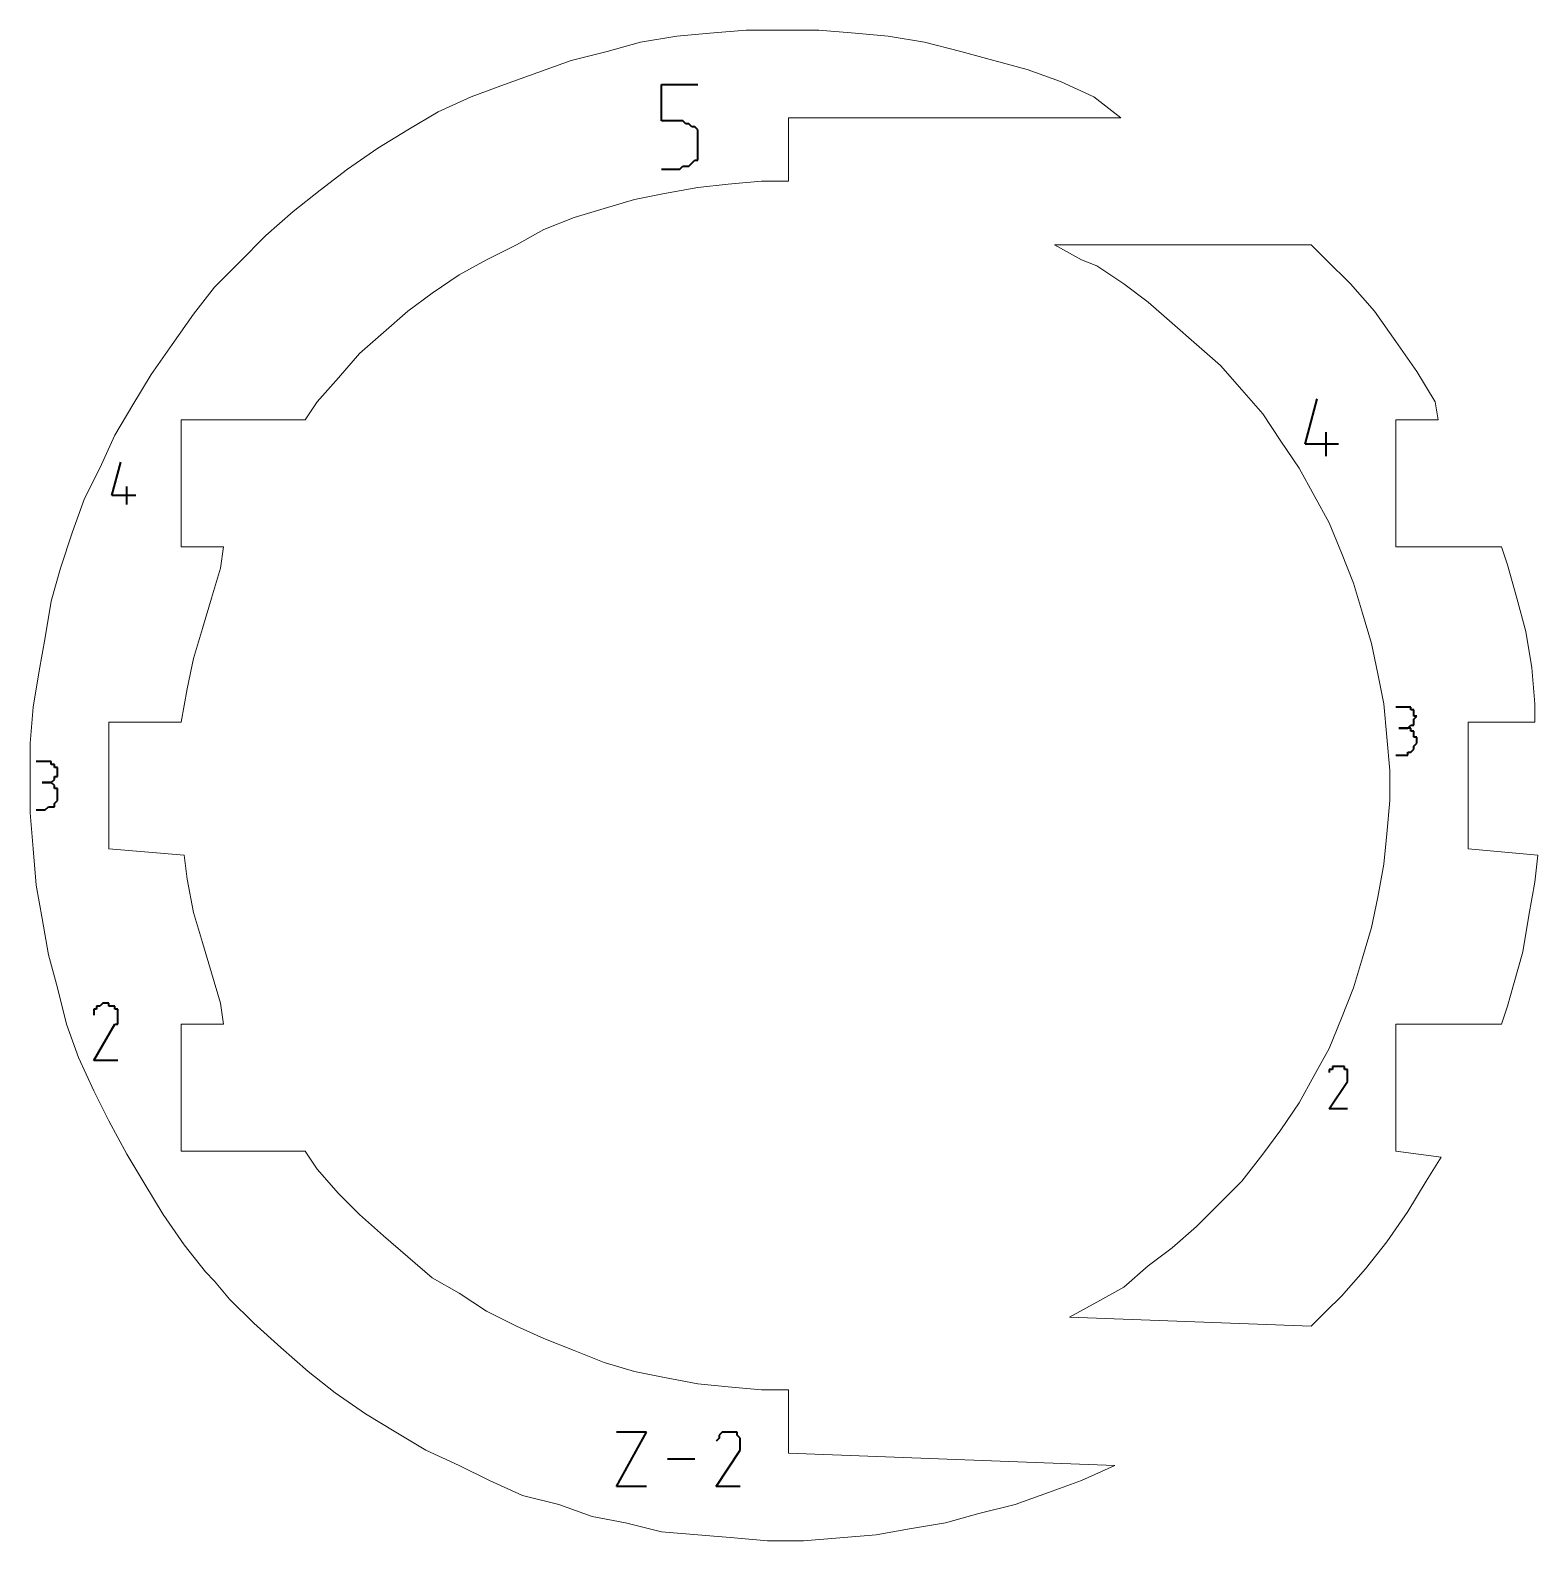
# Model space of a CAD drawing. Header units: centimetres. Extents: x -7.4 to 8.2, y -13 to 13.3.
# Drawn here: x 3.24 to 8.23, y -13 to -8 of the extents above; entities that cross this region are included whole.
import ezdxf

# ---------------------------------------------------------------- set-up
doc = ezdxf.new("R2010")
doc.units = ezdxf.units.CM
doc.header["$MEASUREMENT"] = 0
doc.layers.add('layer 1', color=7, linetype='Continuous')

msp = doc.modelspace()

# ---------------------------------------------------------------- linework, layer by layer
at = {"layer": 'layer 1', "color": 5, "lineweight": 13}
for points in [[(5.25573, -8.0429), (5.25573, -8.0429), (5.14566, -8.07306), (5.14566, -8.07306)], [(5.37585, -8.02306), (5.37585, -8.02306), (5.25573, -8.0429), (5.25573, -8.0429)], [(5.48565, -8.013), (5.48565, -8.013), (5.37585, -8.02306), (5.37585, -8.02306)], [(5.60577, -8.00295), (5.60577, -8.00295), (5.48565, -8.013), (5.48565, -8.013)], [(5.72589, -8.00295), (5.72589, -8.00295), (5.60577, -8.00295), (5.60577, -8.00295)], [(5.84575, -8.00295), (5.84575, -8.00295), (5.72589, -8.00295), (5.72589, -8.00295)], [(5.96587, -8.013), (5.96587, -8.013), (5.84575, -8.00295), (5.84575, -8.00295)], [(6.07593, -8.02306), (6.07593, -8.02306), (5.96587, -8.013), (5.96587, -8.013)], [(6.19579, -8.0429), (6.19579, -8.0429), (6.07593, -8.02306), (6.07593, -8.02306)], [(6.31591, -8.07306), (6.31591, -8.07306), (6.19579, -8.0429), (6.19579, -8.0429)], [(5.14566, -8.07306), (5.14566, -8.07306), (5.0258, -8.10296), (5.0258, -8.10296)], [(6.42571, -8.10296), (6.42571, -8.10296), (6.31591, -8.07306), (6.31591, -8.07306)], [(4.91574, -8.14291), (4.91574, -8.14291), (4.80567, -8.18286), (4.80567, -8.18286)], [(5.0258, -8.10296), (5.0258, -8.10296), (4.91574, -8.14291), (4.91574, -8.14291)], [(6.53578, -8.13286), (6.53578, -8.13286), (6.42571, -8.10296), (6.42571, -8.10296)], [(6.64585, -8.17307), (6.64585, -8.17307), (6.53578, -8.13286), (6.53578, -8.13286)], [(4.80567, -8.18286), (4.80567, -8.18286), (4.6956, -8.22308), (4.6956, -8.22308)], [(6.75591, -8.22308), (6.75591, -8.22308), (6.64585, -8.17307), (6.64585, -8.17307)], [(4.6956, -8.22308), (4.6956, -8.22308), (4.5858, -8.27309), (4.5858, -8.27309)], [(6.84587, -8.29293), (6.84587, -8.29293), (6.75591, -8.22308), (6.75591, -8.22308)], [(4.5858, -8.27309), (4.5858, -8.27309), (4.48579, -8.33288), (4.48579, -8.33288)], [(5.74574, -8.50301), (5.74574, -8.50301), (5.74574, -8.29293), (5.74574, -8.29293)], [(5.74574, -8.29293), (5.74574, -8.29293), (6.84587, -8.29293), (6.84587, -8.29293)], [(4.48579, -8.33288), (4.48579, -8.33288), (4.38578, -8.39294), (4.38578, -8.39294)], [(4.38578, -8.39294), (4.38578, -8.39294), (4.28576, -8.46306), (4.28576, -8.46306)], [(4.28576, -8.46306), (4.28576, -8.46306), (4.19554, -8.53291), (4.19554, -8.53291)], [(4.19554, -8.53291), (4.19554, -8.53291), (4.10558, -8.60302), (4.10558, -8.60302)], [(5.23562, -8.56307), (5.23562, -8.56307), (5.33563, -8.54296), (5.33563, -8.54296)], [(5.33563, -8.54296), (5.33563, -8.54296), (5.4457, -8.52312), (5.4457, -8.52312)], [(5.4457, -8.52312), (5.4457, -8.52312), (5.54571, -8.51307), (5.54571, -8.51307)], [(5.54571, -8.51307), (5.54571, -8.51307), (5.65578, -8.50301), (5.65578, -8.50301)], [(5.65578, -8.50301), (5.65578, -8.50301), (5.74574, -8.50301), (5.74574, -8.50301)], [(5.03586, -8.62287), (5.03586, -8.62287), (5.13561, -8.59297), (5.13561, -8.59297)], [(5.13561, -8.59297), (5.13561, -8.59297), (5.23562, -8.56307), (5.23562, -8.56307)], [(4.10558, -8.60302), (4.10558, -8.60302), (4.01563, -8.68293), (4.01563, -8.68293)], [(4.93585, -8.66308), (4.93585, -8.66308), (5.03586, -8.62287), (5.03586, -8.62287)], [(4.01563, -8.68293), (4.01563, -8.68293), (3.92567, -8.77288), (3.92567, -8.77288)], [(4.84562, -8.71309), (4.84562, -8.71309), (4.93585, -8.66308), (4.93585, -8.66308)], [(4.74561, -8.7631), (4.74561, -8.7631), (4.84562, -8.71309), (4.84562, -8.71309)], [(7.47585, -8.71309), (7.47585, -8.71309), (6.62574, -8.71309), (6.62574, -8.71309)], [(6.62574, -8.71309), (6.62574, -8.71309), (6.71596, -8.7631), (6.71596, -8.7631)], [(7.52585, -8.7631), (7.52585, -8.7631), (7.47585, -8.71309), (7.47585, -8.71309)], [(3.92567, -8.77288), (3.92567, -8.77288), (3.84576, -8.85305), (3.84576, -8.85305)], [(4.65565, -8.8131), (4.65565, -8.8131), (4.74561, -8.7631), (4.74561, -8.7631)], [(6.71596, -8.7631), (6.71596, -8.7631), (6.76597, -8.78294), (6.76597, -8.78294)], [(6.76597, -8.78294), (6.76597, -8.78294), (6.85593, -8.843), (6.85593, -8.843)], [(7.60602, -8.843), (7.60602, -8.843), (7.52585, -8.7631), (7.52585, -8.7631)], [(4.56569, -8.8729), (4.56569, -8.8729), (4.65565, -8.8131), (4.65565, -8.8131)], [(6.85593, -8.843), (6.85593, -8.843), (6.93583, -8.90306), (6.93583, -8.90306)], [(7.68593, -8.93296), (7.68593, -8.93296), (7.60602, -8.843), (7.60602, -8.843)], [(3.84576, -8.85305), (3.84576, -8.85305), (3.77565, -8.94301), (3.77565, -8.94301)], [(4.48579, -8.93296), (4.48579, -8.93296), (4.56569, -8.8729), (4.56569, -8.8729)], [(3.77565, -8.94301), (3.77565, -8.94301), (3.70553, -9.04303), (3.70553, -9.04303)], [(4.40562, -9.00307), (4.40562, -9.00307), (4.48579, -8.93296), (4.48579, -8.93296)], [(6.93583, -8.90306), (6.93583, -8.90306), (7.016, -8.97291), (7.016, -8.97291)], [(7.75604, -9.03297), (7.75604, -9.03297), (7.68593, -8.93296), (7.68593, -8.93296)], [(7.016, -8.97291), (7.016, -8.97291), (7.0959, -9.04303), (7.0959, -9.04303)], [(3.70553, -9.04303), (3.70553, -9.04303), (3.63568, -9.14304), (3.63568, -9.14304)], [(4.32572, -9.07292), (4.32572, -9.07292), (4.40562, -9.00307), (4.40562, -9.00307)], [(7.0959, -9.04303), (7.0959, -9.04303), (7.17581, -9.11314), (7.17581, -9.11314)], [(7.82589, -9.13298), (7.82589, -9.13298), (7.75604, -9.03297), (7.75604, -9.03297)], [(4.2556, -9.15309), (4.2556, -9.15309), (4.32572, -9.07292), (4.32572, -9.07292)], [(3.63568, -9.14304), (3.63568, -9.14304), (3.57562, -9.24305), (3.57562, -9.24305)], [(7.17581, -9.11314), (7.17581, -9.11314), (7.24592, -9.19304), (7.24592, -9.19304)], [(7.88595, -9.233), (7.88595, -9.233), (7.82589, -9.13298), (7.82589, -9.13298)], [(4.18575, -9.233), (4.18575, -9.233), (4.2556, -9.15309), (4.2556, -9.15309)], [(7.24592, -9.19304), (7.24592, -9.19304), (7.31577, -9.27295), (7.31577, -9.27295)], [(3.57562, -9.24305), (3.57562, -9.24305), (3.51556, -9.34306), (3.51556, -9.34306)], [(4.14554, -9.29306), (4.14554, -9.29306), (4.18575, -9.233), (4.18575, -9.233)], [(7.896, -9.29306), (7.896, -9.29306), (7.88595, -9.233), (7.88595, -9.233)], [(3.7357, -9.71295), (3.7357, -9.71295), (3.7357, -9.29306), (3.7357, -9.29306)], [(3.7357, -9.29306), (3.7357, -9.29306), (4.14554, -9.29306), (4.14554, -9.29306)], [(7.31577, -9.27295), (7.31577, -9.27295), (7.37583, -9.36291), (7.37583, -9.36291)], [(7.75604, -9.71295), (7.75604, -9.71295), (7.75604, -9.29306), (7.75604, -9.29306)], [(7.75604, -9.29306), (7.75604, -9.29306), (7.896, -9.29306), (7.896, -9.29306)], [(3.51556, -9.34306), (3.51556, -9.34306), (3.46556, -9.45313), (3.46556, -9.45313)], [(7.37583, -9.36291), (7.37583, -9.36291), (7.43589, -9.45313), (7.43589, -9.45313)], [(3.46556, -9.45313), (3.46556, -9.45313), (3.41555, -9.55314), (3.41555, -9.55314)], [(7.43589, -9.45313), (7.43589, -9.45313), (7.4859, -9.54309), (7.4859, -9.54309)], [(7.4859, -9.54309), (7.4859, -9.54309), (7.53591, -9.63305), (7.53591, -9.63305)], [(3.41555, -9.55314), (3.41555, -9.55314), (3.3756, -9.66294), (3.3756, -9.66294)], [(7.53591, -9.63305), (7.53591, -9.63305), (7.57586, -9.73306), (7.57586, -9.73306)], [(3.3756, -9.66294), (3.3756, -9.66294), (3.33565, -9.78307), (3.33565, -9.78307)], [(3.87566, -9.71295), (3.87566, -9.71295), (3.7357, -9.71295), (3.7357, -9.71295)], [(3.86561, -9.78307), (3.86561, -9.78307), (3.87566, -9.71295), (3.87566, -9.71295)], [(7.57586, -9.73306), (7.57586, -9.73306), (7.61581, -9.83307), (7.61581, -9.83307)], [(8.10608, -9.71295), (8.10608, -9.71295), (7.75604, -9.71295), (7.75604, -9.71295)], [(8.12593, -9.77301), (8.12593, -9.77301), (8.10608, -9.71295), (8.10608, -9.71295)], [(3.33565, -9.78307), (3.33565, -9.78307), (3.30548, -9.89313), (3.30548, -9.89313)], [(3.83571, -9.88308), (3.83571, -9.88308), (3.86561, -9.78307), (3.86561, -9.78307)], [(8.15609, -9.88308), (8.15609, -9.88308), (8.12593, -9.77301), (8.12593, -9.77301)], [(7.61581, -9.83307), (7.61581, -9.83307), (7.64597, -9.93308), (7.64597, -9.93308)], [(3.30548, -9.89313), (3.30548, -9.89313), (3.28564, -10.01299), (3.28564, -10.01299)], [(3.80555, -9.98309), (3.80555, -9.98309), (3.83571, -9.88308), (3.83571, -9.88308)], [(8.18599, -9.99314), (8.18599, -9.99314), (8.15609, -9.88308), (8.15609, -9.88308)], [(7.64597, -9.93308), (7.64597, -9.93308), (7.67587, -10.0331), (7.67587, -10.0331)], [(3.77565, -10.0831), (3.77565, -10.0831), (3.80555, -9.98309), (3.80555, -9.98309)], [(8.2061, -10.113), (8.2061, -10.113), (8.18599, -9.99314), (8.18599, -9.99314)], [(3.28564, -10.01299), (3.28564, -10.01299), (3.26553, -10.12305), (3.26553, -10.12305)], [(7.67587, -10.0331), (7.67587, -10.0331), (7.69598, -10.13311), (7.69598, -10.13311)], [(3.75554, -10.18312), (3.75554, -10.18312), (3.77565, -10.0831), (3.77565, -10.0831)], [(3.26553, -10.12305), (3.26553, -10.12305), (3.24569, -10.24317), (3.24569, -10.24317)], [(7.69598, -10.13311), (7.69598, -10.13311), (7.71582, -10.23312), (7.71582, -10.23312)], [(8.21588, -10.23312), (8.21588, -10.23312), (8.2061, -10.113), (8.2061, -10.113)], [(3.7357, -10.29318), (3.7357, -10.29318), (3.75554, -10.18312), (3.75554, -10.18312)], [(3.24569, -10.24317), (3.24569, -10.24317), (3.23563, -10.36303), (3.23563, -10.36303)], [(7.71582, -10.23312), (7.71582, -10.23312), (7.72588, -10.34319), (7.72588, -10.34319)], [(8.21588, -10.29318), (8.21588, -10.29318), (8.21588, -10.23312), (8.21588, -10.23312)], [(3.49572, -10.71307), (3.49572, -10.71307), (3.49572, -10.29318), (3.49572, -10.29318)], [(3.49572, -10.29318), (3.49572, -10.29318), (3.7357, -10.29318), (3.7357, -10.29318)], [(7.99602, -10.71307), (7.99602, -10.71307), (7.99602, -10.29318), (7.99602, -10.29318)], [(7.99602, -10.29318), (7.99602, -10.29318), (8.21588, -10.29318), (8.21588, -10.29318)], [(7.72588, -10.34319), (7.72588, -10.34319), (7.73593, -10.45299), (7.73593, -10.45299)], [(3.23563, -10.36303), (3.23563, -10.36303), (3.23563, -10.4731), (3.23563, -10.4731)], [(3.23563, -10.4731), (3.23563, -10.4731), (3.23563, -10.59295), (3.23563, -10.59295)], [(7.73593, -10.45299), (7.73593, -10.45299), (7.73593, -10.553), (7.73593, -10.553)], [(3.23563, -10.59295), (3.23563, -10.59295), (3.24569, -10.71307), (3.24569, -10.71307)], [(7.73593, -10.553), (7.73593, -10.553), (7.72588, -10.66307), (7.72588, -10.66307)], [(7.72588, -10.66307), (7.72588, -10.66307), (7.71582, -10.76308), (7.71582, -10.76308)], [(3.24569, -10.71307), (3.24569, -10.71307), (3.25548, -10.8332), (3.25548, -10.8332)], [(3.74575, -10.73318), (3.74575, -10.73318), (3.49572, -10.71307), (3.49572, -10.71307)], [(3.75554, -10.81309), (3.75554, -10.81309), (3.74575, -10.73318), (3.74575, -10.73318)], [(8.22594, -10.73318), (8.22594, -10.73318), (7.99602, -10.71307), (7.99602, -10.71307)], [(8.21588, -10.82314), (8.21588, -10.82314), (8.22594, -10.73318), (8.22594, -10.73318)], [(7.71582, -10.76308), (7.71582, -10.76308), (7.69598, -10.87315), (7.69598, -10.87315)], [(3.25548, -10.8332), (3.25548, -10.8332), (3.27559, -10.943), (3.27559, -10.943)], [(3.77565, -10.92315), (3.77565, -10.92315), (3.75554, -10.81309), (3.75554, -10.81309)], [(8.19604, -10.93321), (8.19604, -10.93321), (8.21588, -10.82314), (8.21588, -10.82314)], [(7.69598, -10.87315), (7.69598, -10.87315), (7.67587, -10.97316), (7.67587, -10.97316)], [(3.27559, -10.943), (3.27559, -10.943), (3.29569, -11.06312), (3.29569, -11.06312)], [(3.80555, -11.02317), (3.80555, -11.02317), (3.77565, -10.92315), (3.77565, -10.92315)], [(8.17593, -11.05307), (8.17593, -11.05307), (8.19604, -10.93321), (8.19604, -10.93321)], [(7.67587, -10.97316), (7.67587, -10.97316), (7.64597, -11.07317), (7.64597, -11.07317)], [(3.83571, -11.12318), (3.83571, -11.12318), (3.80555, -11.02317), (3.80555, -11.02317)], [(3.29569, -11.06312), (3.29569, -11.06312), (3.32559, -11.17318), (3.32559, -11.17318)], [(7.64597, -11.07317), (7.64597, -11.07317), (7.61581, -11.17318), (7.61581, -11.17318)], [(8.14604, -11.16313), (8.14604, -11.16313), (8.17593, -11.05307), (8.17593, -11.05307)], [(3.86561, -11.22319), (3.86561, -11.22319), (3.83571, -11.12318), (3.83571, -11.12318)], [(3.32559, -11.17318), (3.32559, -11.17318), (3.35549, -11.29304), (3.35549, -11.29304)], [(7.61581, -11.17318), (7.61581, -11.17318), (7.57586, -11.2732), (7.57586, -11.2732)], [(8.12593, -11.23298), (8.12593, -11.23298), (8.14604, -11.16313), (8.14604, -11.16313)], [(3.87566, -11.29304), (3.87566, -11.29304), (3.86561, -11.22319), (3.86561, -11.22319)], [(8.10608, -11.29304), (8.10608, -11.29304), (8.12593, -11.23298), (8.12593, -11.23298)], [(3.35549, -11.29304), (3.35549, -11.29304), (3.39571, -11.40311), (3.39571, -11.40311)], [(3.7357, -11.7132), (3.7357, -11.7132), (3.7357, -11.29304), (3.7357, -11.29304)], [(3.7357, -11.29304), (3.7357, -11.29304), (3.87566, -11.29304), (3.87566, -11.29304)], [(7.57586, -11.2732), (7.57586, -11.2732), (7.53591, -11.37321), (7.53591, -11.37321)], [(7.75604, -11.7132), (7.75604, -11.7132), (7.75604, -11.29304), (7.75604, -11.29304)], [(7.75604, -11.29304), (7.75604, -11.29304), (8.10608, -11.29304), (8.10608, -11.29304)], [(7.53591, -11.37321), (7.53591, -11.37321), (7.4859, -11.46317), (7.4859, -11.46317)], [(3.39571, -11.40311), (3.39571, -11.40311), (3.44571, -11.51318), (3.44571, -11.51318)], [(7.4859, -11.46317), (7.4859, -11.46317), (7.43589, -11.55313), (7.43589, -11.55313)], [(3.44571, -11.51318), (3.44571, -11.51318), (3.49572, -11.61319), (3.49572, -11.61319)], [(7.43589, -11.55313), (7.43589, -11.55313), (7.37583, -11.64308), (7.37583, -11.64308)], [(3.49572, -11.61319), (3.49572, -11.61319), (3.55551, -11.72299), (3.55551, -11.72299)], [(7.37583, -11.64308), (7.37583, -11.64308), (7.31577, -11.72299), (7.31577, -11.72299)], [(3.55551, -11.72299), (3.55551, -11.72299), (3.61558, -11.823), (3.61558, -11.823)], [(4.14554, -11.7132), (4.14554, -11.7132), (3.7357, -11.7132), (3.7357, -11.7132)], [(4.18575, -11.773), (4.18575, -11.773), (4.14554, -11.7132), (4.14554, -11.7132)], [(7.31577, -11.72299), (7.31577, -11.72299), (7.24592, -11.81321), (7.24592, -11.81321)], [(7.90606, -11.73304), (7.90606, -11.73304), (7.75604, -11.7132), (7.75604, -11.7132)], [(7.85605, -11.81321), (7.85605, -11.81321), (7.90606, -11.73304), (7.90606, -11.73304)], [(4.2556, -11.85317), (4.2556, -11.85317), (4.18575, -11.773), (4.18575, -11.773)], [(3.61558, -11.823), (3.61558, -11.823), (3.67564, -11.92302), (3.67564, -11.92302)], [(7.24592, -11.81321), (7.24592, -11.81321), (7.17581, -11.88306), (7.17581, -11.88306)], [(7.79599, -11.91323), (7.79599, -11.91323), (7.85605, -11.81321), (7.85605, -11.81321)], [(4.32572, -11.92302), (4.32572, -11.92302), (4.2556, -11.85317), (4.2556, -11.85317)], [(7.17581, -11.88306), (7.17581, -11.88306), (7.0959, -11.96323), (7.0959, -11.96323)], [(3.67564, -11.92302), (3.67564, -11.92302), (3.74575, -12.02303), (3.74575, -12.02303)], [(4.40562, -11.99313), (4.40562, -11.99313), (4.32572, -11.92302), (4.32572, -11.92302)], [(7.72588, -12.01324), (7.72588, -12.01324), (7.79599, -11.91323), (7.79599, -11.91323)], [(4.48579, -12.06324), (4.48579, -12.06324), (4.40562, -11.99313), (4.40562, -11.99313)], [(7.0959, -11.96323), (7.0959, -11.96323), (7.016, -12.03308), (7.016, -12.03308)], [(3.74575, -12.02303), (3.74575, -12.02303), (3.8156, -12.11325), (3.8156, -12.11325)], [(7.016, -12.03308), (7.016, -12.03308), (6.93583, -12.09314), (6.93583, -12.09314)], [(7.65603, -12.1032), (7.65603, -12.1032), (7.72588, -12.01324), (7.72588, -12.01324)], [(4.56569, -12.13309), (4.56569, -12.13309), (4.48579, -12.06324), (4.48579, -12.06324)], [(6.93583, -12.09314), (6.93583, -12.09314), (6.85593, -12.16326), (6.85593, -12.16326)], [(3.8156, -12.11325), (3.8156, -12.11325), (3.84576, -12.14315), (3.84576, -12.14315)], [(3.84576, -12.14315), (3.84576, -12.14315), (3.89577, -12.20321), (3.89577, -12.20321)], [(4.65565, -12.1831), (4.65565, -12.1831), (4.56569, -12.13309), (4.56569, -12.13309)], [(7.57586, -12.19315), (7.57586, -12.19315), (7.65603, -12.1032), (7.65603, -12.1032)], [(4.74561, -12.24316), (4.74561, -12.24316), (4.65565, -12.1831), (4.65565, -12.1831)], [(6.85593, -12.16326), (6.85593, -12.16326), (6.76597, -12.213), (6.76597, -12.213)], [(7.52585, -12.24316), (7.52585, -12.24316), (7.57586, -12.19315), (7.57586, -12.19315)], [(3.89577, -12.20321), (3.89577, -12.20321), (3.97567, -12.28311), (3.97567, -12.28311)], [(4.84562, -12.29317), (4.84562, -12.29317), (4.74561, -12.24316), (4.74561, -12.24316)], [(6.76597, -12.213), (6.76597, -12.213), (6.67575, -12.263), (6.67575, -12.263)], [(7.47585, -12.29317), (7.47585, -12.29317), (7.52585, -12.24316), (7.52585, -12.24316)], [(3.97567, -12.28311), (3.97567, -12.28311), (4.06563, -12.36302), (4.06563, -12.36302)], [(4.93585, -12.33312), (4.93585, -12.33312), (4.84562, -12.29317), (4.84562, -12.29317)], [(6.67575, -12.263), (6.67575, -12.263), (7.47585, -12.29317), (7.47585, -12.29317)], [(5.03586, -12.37307), (5.03586, -12.37307), (4.93585, -12.33312), (4.93585, -12.33312)], [(4.06563, -12.36302), (4.06563, -12.36302), (4.15559, -12.44318), (4.15559, -12.44318)], [(5.13561, -12.41302), (5.13561, -12.41302), (5.03586, -12.37307), (5.03586, -12.37307)], [(4.15559, -12.44318), (4.15559, -12.44318), (4.24555, -12.51303), (4.24555, -12.51303)], [(5.23562, -12.44318), (5.23562, -12.44318), (5.13561, -12.41302), (5.13561, -12.41302)], [(5.33563, -12.46303), (5.33563, -12.46303), (5.23562, -12.44318), (5.23562, -12.44318)], [(5.4457, -12.48314), (5.4457, -12.48314), (5.33563, -12.46303), (5.33563, -12.46303)], [(5.54571, -12.49319), (5.54571, -12.49319), (5.4457, -12.48314), (5.4457, -12.48314)], [(5.65578, -12.50325), (5.65578, -12.50325), (5.54571, -12.49319), (5.54571, -12.49319)], [(4.24555, -12.51303), (4.24555, -12.51303), (4.34556, -12.58315), (4.34556, -12.58315)], [(5.74574, -12.50325), (5.74574, -12.50325), (5.65578, -12.50325), (5.65578, -12.50325)], [(5.74574, -12.71306), (5.74574, -12.71306), (5.74574, -12.50325), (5.74574, -12.50325)], [(4.34556, -12.58315), (4.34556, -12.58315), (4.44557, -12.64321), (4.44557, -12.64321)], [(4.44557, -12.64321), (4.44557, -12.64321), (4.54559, -12.70327), (4.54559, -12.70327)], [(4.54559, -12.70327), (4.54559, -12.70327), (4.65565, -12.75328), (4.65565, -12.75328)], [(6.82576, -12.75328), (6.82576, -12.75328), (5.74574, -12.71306), (5.74574, -12.71306)], [(4.65565, -12.75328), (4.65565, -12.75328), (4.75566, -12.80302), (4.75566, -12.80302)], [(6.71596, -12.80302), (6.71596, -12.80302), (6.82576, -12.75328), (6.82576, -12.75328)], [(4.75566, -12.80302), (4.75566, -12.80302), (4.86573, -12.85303), (4.86573, -12.85303)], [(6.49583, -12.88319), (6.49583, -12.88319), (6.6059, -12.84323), (6.6059, -12.84323)], [(6.6059, -12.84323), (6.6059, -12.84323), (6.71596, -12.80302), (6.71596, -12.80302)], [(4.86573, -12.85303), (4.86573, -12.85303), (4.98585, -12.88319), (4.98585, -12.88319)], [(4.98585, -12.88319), (4.98585, -12.88319), (5.09565, -12.92314), (5.09565, -12.92314)], [(6.37571, -12.91308), (6.37571, -12.91308), (6.49583, -12.88319), (6.49583, -12.88319)], [(5.09565, -12.92314), (5.09565, -12.92314), (5.20572, -12.94325), (5.20572, -12.94325)], [(5.20572, -12.94325), (5.20572, -12.94325), (5.32584, -12.97315), (5.32584, -12.97315)], [(6.14579, -12.96309), (6.14579, -12.96309), (6.26591, -12.94325), (6.26591, -12.94325)], [(6.26591, -12.94325), (6.26591, -12.94325), (6.37571, -12.91308), (6.37571, -12.91308)], [(5.32584, -12.97315), (5.32584, -12.97315), (5.4457, -12.9832), (5.4457, -12.9832)], [(5.4457, -12.9832), (5.4457, -12.9832), (5.56582, -12.99325), (5.56582, -12.99325)], [(5.56582, -12.99325), (5.56582, -12.99325), (5.67588, -13.00304), (5.67588, -13.00304)], [(5.79574, -13.00304), (5.79574, -13.00304), (5.91586, -12.99325), (5.91586, -12.99325)], [(5.91586, -12.99325), (5.91586, -12.99325), (6.03572, -12.9832), (6.03572, -12.9832)], [(6.03572, -12.9832), (6.03572, -12.9832), (6.14579, -12.96309), (6.14579, -12.96309)], [(5.67588, -13.00304), (5.67588, -13.00304), (5.79574, -13.00304), (5.79574, -13.00304)]]:
    msp.add_open_spline(points, degree=3, dxfattribs=at)
at = {"layer": 'layer 1', "color": 1, "lineweight": 40}
for points in [[(5.32584, -8.30299), (5.32584, -8.30299), (5.32584, -8.18286), (5.32584, -8.18286)], [(5.32584, -8.18286), (5.32584, -8.18286), (5.4457, -8.18286), (5.4457, -8.18286)], [(5.38564, -8.30299), (5.38564, -8.30299), (5.32584, -8.30299), (5.32584, -8.30299)], [(5.39569, -8.30299), (5.39569, -8.30299), (5.38564, -8.30299), (5.38564, -8.30299)], [(5.40575, -8.31304), (5.40575, -8.31304), (5.39569, -8.30299), (5.39569, -8.30299)], [(5.4158, -8.31304), (5.4158, -8.31304), (5.40575, -8.31304), (5.40575, -8.31304)], [(5.42585, -8.32309), (5.42585, -8.32309), (5.4158, -8.31304), (5.4158, -8.31304)], [(5.43564, -8.32309), (5.43564, -8.32309), (5.42585, -8.32309), (5.42585, -8.32309)], [(5.4457, -8.33288), (5.4457, -8.33288), (5.43564, -8.32309), (5.43564, -8.32309)], [(5.4457, -8.34294), (5.4457, -8.34294), (5.4457, -8.33288), (5.4457, -8.33288)], [(5.4457, -8.35299), (5.4457, -8.35299), (5.4457, -8.34294), (5.4457, -8.34294)], [(5.4457, -8.36305), (5.4457, -8.36305), (5.4457, -8.35299), (5.4457, -8.35299)], [(5.4457, -8.39294), (5.4457, -8.39294), (5.4457, -8.36305), (5.4457, -8.36305)], [(5.4457, -8.36305), (5.4457, -8.36305), (5.4457, -8.36305), (5.4457, -8.36305)], [(5.4457, -8.41305), (5.4457, -8.41305), (5.4457, -8.39294), (5.4457, -8.39294)], [(5.4158, -8.453), (5.4158, -8.453), (5.42585, -8.44295), (5.42585, -8.44295)], [(5.42585, -8.44295), (5.42585, -8.44295), (5.43564, -8.4329), (5.43564, -8.4329)], [(5.43564, -8.4329), (5.43564, -8.4329), (5.4457, -8.4329), (5.4457, -8.4329)], [(5.4457, -8.42311), (5.4457, -8.42311), (5.4457, -8.41305), (5.4457, -8.41305)], [(5.4457, -8.4329), (5.4457, -8.4329), (5.4457, -8.42311), (5.4457, -8.42311)], [(5.32584, -8.46306), (5.32584, -8.46306), (5.38564, -8.46306), (5.38564, -8.46306)], [(5.38564, -8.46306), (5.38564, -8.46306), (5.39569, -8.453), (5.39569, -8.453)], [(5.38564, -8.46306), (5.38564, -8.46306), (5.38564, -8.46306), (5.38564, -8.46306)], [(5.39569, -8.453), (5.39569, -8.453), (5.40575, -8.453), (5.40575, -8.453)], [(5.40575, -8.453), (5.40575, -8.453), (5.4158, -8.453), (5.4158, -8.453)], [(7.456, -9.37296), (7.456, -9.37296), (7.49595, -9.22294), (7.49595, -9.22294)], [(7.52585, -9.41291), (7.52585, -9.41291), (7.52585, -9.33301), (7.52585, -9.33301)], [(7.5658, -9.37296), (7.5658, -9.37296), (7.456, -9.37296), (7.456, -9.37296)], [(3.50551, -9.54309), (3.50551, -9.54309), (3.53567, -9.43302), (3.53567, -9.43302)], [(3.58568, -9.54309), (3.58568, -9.54309), (3.50551, -9.54309), (3.50551, -9.54309)], [(3.55551, -9.57299), (3.55551, -9.57299), (3.55551, -9.51293), (3.55551, -9.51293)], [(7.78594, -10.24317), (7.78594, -10.24317), (7.75604, -10.24317), (7.75604, -10.24317)], [(7.79599, -10.24317), (7.79599, -10.24317), (7.78594, -10.24317), (7.78594, -10.24317)], [(7.80605, -10.24317), (7.80605, -10.24317), (7.79599, -10.24317), (7.79599, -10.24317)], [(7.79599, -10.24317), (7.79599, -10.24317), (7.79599, -10.24317), (7.79599, -10.24317)], [(7.80605, -10.25296), (7.80605, -10.25296), (7.80605, -10.24317), (7.80605, -10.24317)], [(7.81583, -10.25296), (7.81583, -10.25296), (7.80605, -10.25296), (7.80605, -10.25296)], [(7.81583, -10.26302), (7.81583, -10.26302), (7.81583, -10.25296), (7.81583, -10.25296)], [(7.81583, -10.27307), (7.81583, -10.27307), (7.81583, -10.26302), (7.81583, -10.26302)], [(7.81583, -10.26302), (7.81583, -10.26302), (7.81583, -10.26302), (7.81583, -10.26302)], [(7.81583, -10.28313), (7.81583, -10.28313), (7.82589, -10.27307), (7.82589, -10.27307)], [(7.82589, -10.27307), (7.82589, -10.27307), (7.81583, -10.27307), (7.81583, -10.27307)], [(7.81583, -10.29318), (7.81583, -10.29318), (7.81583, -10.28313), (7.81583, -10.28313)], [(7.81583, -10.30297), (7.81583, -10.30297), (7.81583, -10.29318), (7.81583, -10.29318)], [(7.81583, -10.29318), (7.81583, -10.29318), (7.81583, -10.29318), (7.81583, -10.29318)], [(7.82589, -10.27307), (7.82589, -10.27307), (7.82589, -10.27307), (7.82589, -10.27307)], [(7.78594, -10.31303), (7.78594, -10.31303), (7.76583, -10.31303), (7.76583, -10.31303)], [(7.76583, -10.31303), (7.76583, -10.31303), (7.78594, -10.31303), (7.78594, -10.31303)], [(7.79599, -10.31303), (7.79599, -10.31303), (7.78594, -10.31303), (7.78594, -10.31303)], [(7.78594, -10.31303), (7.78594, -10.31303), (7.78594, -10.31303), (7.78594, -10.31303)], [(7.78594, -10.31303), (7.78594, -10.31303), (7.79599, -10.31303), (7.79599, -10.31303)], [(7.79599, -10.31303), (7.79599, -10.31303), (7.80605, -10.30297), (7.80605, -10.30297)], [(7.80605, -10.31303), (7.80605, -10.31303), (7.79599, -10.31303), (7.79599, -10.31303)], [(7.79599, -10.31303), (7.79599, -10.31303), (7.79599, -10.31303), (7.79599, -10.31303)], [(7.79599, -10.31303), (7.79599, -10.31303), (7.79599, -10.31303), (7.79599, -10.31303)], [(7.80605, -10.30297), (7.80605, -10.30297), (7.80605, -10.30297), (7.80605, -10.30297)], [(7.80605, -10.30297), (7.80605, -10.30297), (7.81583, -10.30297), (7.81583, -10.30297)], [(7.80605, -10.32308), (7.80605, -10.32308), (7.80605, -10.31303), (7.80605, -10.31303)], [(7.81583, -10.32308), (7.81583, -10.32308), (7.80605, -10.32308), (7.80605, -10.32308)], [(7.81583, -10.33313), (7.81583, -10.33313), (7.81583, -10.32308), (7.81583, -10.32308)], [(7.81583, -10.34319), (7.81583, -10.34319), (7.81583, -10.33313), (7.81583, -10.33313)], [(7.81583, -10.33313), (7.81583, -10.33313), (7.81583, -10.33313), (7.81583, -10.33313)], [(7.82589, -10.34319), (7.82589, -10.34319), (7.81583, -10.34319), (7.81583, -10.34319)], [(7.82589, -10.36303), (7.82589, -10.36303), (7.82589, -10.34319), (7.82589, -10.34319)], [(7.82589, -10.34319), (7.82589, -10.34319), (7.82589, -10.34319), (7.82589, -10.34319)], [(7.79599, -10.40298), (7.79599, -10.40298), (7.79599, -10.39293), (7.79599, -10.39293)], [(7.79599, -10.39293), (7.79599, -10.39293), (7.80605, -10.39293), (7.80605, -10.39293)], [(7.80605, -10.39293), (7.80605, -10.39293), (7.81583, -10.38314), (7.81583, -10.38314)], [(7.80605, -10.39293), (7.80605, -10.39293), (7.80605, -10.39293), (7.80605, -10.39293)], [(7.81583, -10.37309), (7.81583, -10.37309), (7.82589, -10.36303), (7.82589, -10.36303)], [(7.81583, -10.38314), (7.81583, -10.38314), (7.81583, -10.37309), (7.81583, -10.37309)], [(7.81583, -10.37309), (7.81583, -10.37309), (7.81583, -10.37309), (7.81583, -10.37309)], [(7.81583, -10.38314), (7.81583, -10.38314), (7.81583, -10.38314), (7.81583, -10.38314)], [(3.28564, -10.42309), (3.28564, -10.42309), (3.25548, -10.42309), (3.25548, -10.42309)], [(3.29569, -10.42309), (3.29569, -10.42309), (3.28564, -10.42309), (3.28564, -10.42309)], [(3.30548, -10.42309), (3.30548, -10.42309), (3.29569, -10.42309), (3.29569, -10.42309)], [(3.30548, -10.43315), (3.30548, -10.43315), (3.30548, -10.42309), (3.30548, -10.42309)], [(3.31554, -10.43315), (3.31554, -10.43315), (3.30548, -10.43315), (3.30548, -10.43315)], [(3.31554, -10.44293), (3.31554, -10.44293), (3.31554, -10.43315), (3.31554, -10.43315)], [(3.31554, -10.43315), (3.31554, -10.43315), (3.31554, -10.43315), (3.31554, -10.43315)], [(3.32559, -10.44293), (3.32559, -10.44293), (3.31554, -10.44293), (3.31554, -10.44293)], [(3.32559, -10.45299), (3.32559, -10.45299), (3.32559, -10.44293), (3.32559, -10.44293)], [(7.75604, -10.40298), (7.75604, -10.40298), (7.78594, -10.40298), (7.78594, -10.40298)], [(7.78594, -10.40298), (7.78594, -10.40298), (7.78594, -10.40298), (7.78594, -10.40298)], [(7.78594, -10.40298), (7.78594, -10.40298), (7.79599, -10.40298), (7.79599, -10.40298)], [(3.28564, -10.49294), (3.28564, -10.49294), (3.27559, -10.49294), (3.27559, -10.49294)], [(3.27559, -10.49294), (3.27559, -10.49294), (3.28564, -10.49294), (3.28564, -10.49294)], [(3.29569, -10.49294), (3.29569, -10.49294), (3.28564, -10.49294), (3.28564, -10.49294)], [(3.28564, -10.49294), (3.28564, -10.49294), (3.28564, -10.49294), (3.28564, -10.49294)], [(3.28564, -10.49294), (3.28564, -10.49294), (3.29569, -10.49294), (3.29569, -10.49294)], [(3.30548, -10.49294), (3.30548, -10.49294), (3.29569, -10.49294), (3.29569, -10.49294)], [(3.29569, -10.49294), (3.29569, -10.49294), (3.30548, -10.49294), (3.30548, -10.49294)], [(3.30548, -10.49294), (3.30548, -10.49294), (3.31554, -10.48315), (3.31554, -10.48315)], [(3.31554, -10.503), (3.31554, -10.503), (3.30548, -10.49294), (3.30548, -10.49294)], [(3.30548, -10.49294), (3.30548, -10.49294), (3.30548, -10.49294), (3.30548, -10.49294)], [(3.30548, -10.49294), (3.30548, -10.49294), (3.30548, -10.49294), (3.30548, -10.49294)], [(3.31554, -10.48315), (3.31554, -10.48315), (3.31554, -10.4731), (3.31554, -10.4731)], [(3.31554, -10.4731), (3.31554, -10.4731), (3.32559, -10.4731), (3.32559, -10.4731)], [(3.31554, -10.48315), (3.31554, -10.48315), (3.31554, -10.48315), (3.31554, -10.48315)], [(3.32559, -10.46304), (3.32559, -10.46304), (3.32559, -10.45299), (3.32559, -10.45299)], [(3.32559, -10.4731), (3.32559, -10.4731), (3.32559, -10.46304), (3.32559, -10.46304)], [(3.32559, -10.46304), (3.32559, -10.46304), (3.32559, -10.46304), (3.32559, -10.46304)], [(3.32559, -10.46304), (3.32559, -10.46304), (3.32559, -10.46304), (3.32559, -10.46304)], [(3.31554, -10.51305), (3.31554, -10.51305), (3.31554, -10.503), (3.31554, -10.503)], [(3.31554, -10.503), (3.31554, -10.503), (3.31554, -10.503), (3.31554, -10.503)], [(3.32559, -10.51305), (3.32559, -10.51305), (3.31554, -10.51305), (3.31554, -10.51305)], [(3.32559, -10.5231), (3.32559, -10.5231), (3.32559, -10.51305), (3.32559, -10.51305)], [(3.32559, -10.54295), (3.32559, -10.54295), (3.32559, -10.5231), (3.32559, -10.5231)], [(3.32559, -10.5231), (3.32559, -10.5231), (3.32559, -10.5231), (3.32559, -10.5231)], [(3.32559, -10.5231), (3.32559, -10.5231), (3.32559, -10.5231), (3.32559, -10.5231)], [(3.32559, -10.553), (3.32559, -10.553), (3.32559, -10.54295), (3.32559, -10.54295)], [(3.25548, -10.58317), (3.25548, -10.58317), (3.28564, -10.58317), (3.28564, -10.58317)], [(3.28564, -10.58317), (3.28564, -10.58317), (3.29569, -10.57311), (3.29569, -10.57311)], [(3.28564, -10.58317), (3.28564, -10.58317), (3.28564, -10.58317), (3.28564, -10.58317)], [(3.29569, -10.57311), (3.29569, -10.57311), (3.30548, -10.57311), (3.30548, -10.57311)], [(3.30548, -10.57311), (3.30548, -10.57311), (3.30548, -10.57311), (3.30548, -10.57311)], [(3.30548, -10.57311), (3.30548, -10.57311), (3.31554, -10.57311), (3.31554, -10.57311)], [(3.31554, -10.56306), (3.31554, -10.56306), (3.32559, -10.553), (3.32559, -10.553)], [(3.31554, -10.57311), (3.31554, -10.57311), (3.31554, -10.56306), (3.31554, -10.56306)], [(3.31554, -10.56306), (3.31554, -10.56306), (3.31554, -10.56306), (3.31554, -10.56306)], [(3.32559, -10.553), (3.32559, -10.553), (3.32559, -10.553), (3.32559, -10.553)], [(3.4555, -11.24303), (3.4555, -11.24303), (3.44571, -11.24303), (3.44571, -11.24303)], [(3.44571, -11.24303), (3.44571, -11.24303), (3.44571, -11.26314), (3.44571, -11.26314)], [(3.46556, -11.23298), (3.46556, -11.23298), (3.4555, -11.23298), (3.4555, -11.23298)], [(3.4555, -11.23298), (3.4555, -11.23298), (3.4555, -11.24303), (3.4555, -11.24303)], [(3.47561, -11.22319), (3.47561, -11.22319), (3.46556, -11.23298), (3.46556, -11.23298)], [(3.46556, -11.23298), (3.46556, -11.23298), (3.46556, -11.23298), (3.46556, -11.23298)], [(3.48566, -11.22319), (3.48566, -11.22319), (3.47561, -11.22319), (3.47561, -11.22319)], [(3.49572, -11.22319), (3.49572, -11.22319), (3.48566, -11.22319), (3.48566, -11.22319)], [(3.49572, -11.23298), (3.49572, -11.23298), (3.49572, -11.22319), (3.49572, -11.22319)], [(3.50551, -11.23298), (3.50551, -11.23298), (3.49572, -11.23298), (3.49572, -11.23298)], [(3.51556, -11.23298), (3.51556, -11.23298), (3.50551, -11.23298), (3.50551, -11.23298)], [(3.50551, -11.23298), (3.50551, -11.23298), (3.50551, -11.23298), (3.50551, -11.23298)], [(3.51556, -11.24303), (3.51556, -11.24303), (3.51556, -11.23298), (3.51556, -11.23298)], [(3.52562, -11.24303), (3.52562, -11.24303), (3.51556, -11.24303), (3.51556, -11.24303)], [(3.52562, -11.25309), (3.52562, -11.25309), (3.52562, -11.24303), (3.52562, -11.24303)], [(3.44571, -11.41316), (3.44571, -11.41316), (3.51556, -11.29304), (3.51556, -11.29304)], [(3.51556, -11.29304), (3.51556, -11.29304), (3.51556, -11.29304), (3.51556, -11.29304)], [(3.51556, -11.29304), (3.51556, -11.29304), (3.51556, -11.29304), (3.51556, -11.29304)], [(3.51556, -11.29304), (3.51556, -11.29304), (3.51556, -11.29304), (3.51556, -11.29304)], [(3.51556, -11.29304), (3.51556, -11.29304), (3.51556, -11.29304), (3.51556, -11.29304)], [(3.51556, -11.29304), (3.51556, -11.29304), (3.51556, -11.29304), (3.51556, -11.29304)], [(3.51556, -11.29304), (3.51556, -11.29304), (3.51556, -11.29304), (3.51556, -11.29304)], [(3.51556, -11.29304), (3.51556, -11.29304), (3.51556, -11.29304), (3.51556, -11.29304)], [(3.51556, -11.29304), (3.51556, -11.29304), (3.51556, -11.29304), (3.51556, -11.29304)], [(3.51556, -11.29304), (3.51556, -11.29304), (3.51556, -11.29304), (3.51556, -11.29304)], [(3.51556, -11.29304), (3.51556, -11.29304), (3.52562, -11.29304), (3.52562, -11.29304)], [(3.52562, -11.26314), (3.52562, -11.26314), (3.52562, -11.25309), (3.52562, -11.25309)], [(3.52562, -11.2732), (3.52562, -11.2732), (3.52562, -11.26314), (3.52562, -11.26314)], [(3.52562, -11.28299), (3.52562, -11.28299), (3.52562, -11.2732), (3.52562, -11.2732)], [(3.52562, -11.2732), (3.52562, -11.2732), (3.52562, -11.2732), (3.52562, -11.2732)], [(3.52562, -11.29304), (3.52562, -11.29304), (3.52562, -11.28299), (3.52562, -11.28299)], [(3.52562, -11.29304), (3.52562, -11.29304), (3.52562, -11.29304), (3.52562, -11.29304)], [(3.52562, -11.41316), (3.52562, -11.41316), (3.44571, -11.41316), (3.44571, -11.41316)], [(7.54596, -11.44306), (7.54596, -11.44306), (7.53591, -11.44306), (7.53591, -11.44306)], [(7.53591, -11.44306), (7.53591, -11.44306), (7.53591, -11.45312), (7.53591, -11.45312)], [(7.55601, -11.43301), (7.55601, -11.43301), (7.54596, -11.43301), (7.54596, -11.43301)], [(7.54596, -11.43301), (7.54596, -11.43301), (7.54596, -11.43301), (7.54596, -11.43301)], [(7.54596, -11.43301), (7.54596, -11.43301), (7.54596, -11.44306), (7.54596, -11.44306)], [(7.5658, -11.43301), (7.5658, -11.43301), (7.55601, -11.43301), (7.55601, -11.43301)], [(7.55601, -11.43301), (7.55601, -11.43301), (7.55601, -11.43301), (7.55601, -11.43301)], [(7.57586, -11.43301), (7.57586, -11.43301), (7.5658, -11.43301), (7.5658, -11.43301)], [(7.5658, -11.43301), (7.5658, -11.43301), (7.5658, -11.43301), (7.5658, -11.43301)], [(7.58591, -11.43301), (7.58591, -11.43301), (7.57586, -11.43301), (7.57586, -11.43301)], [(7.58591, -11.44306), (7.58591, -11.44306), (7.58591, -11.43301), (7.58591, -11.43301)], [(7.58591, -11.43301), (7.58591, -11.43301), (7.58591, -11.43301), (7.58591, -11.43301)], [(7.58591, -11.43301), (7.58591, -11.43301), (7.58591, -11.43301), (7.58591, -11.43301)], [(7.59597, -11.44306), (7.59597, -11.44306), (7.58591, -11.44306), (7.58591, -11.44306)], [(7.59597, -11.45312), (7.59597, -11.45312), (7.59597, -11.44306), (7.59597, -11.44306)], [(7.53591, -11.57323), (7.53591, -11.57323), (7.59597, -11.48301), (7.59597, -11.48301)], [(7.59597, -11.46317), (7.59597, -11.46317), (7.59597, -11.45312), (7.59597, -11.45312)], [(7.59597, -11.45312), (7.59597, -11.45312), (7.59597, -11.45312), (7.59597, -11.45312)], [(7.59597, -11.47322), (7.59597, -11.47322), (7.59597, -11.46317), (7.59597, -11.46317)], [(7.59597, -11.46317), (7.59597, -11.46317), (7.59597, -11.46317), (7.59597, -11.46317)], [(7.59597, -11.48301), (7.59597, -11.48301), (7.59597, -11.47322), (7.59597, -11.47322)], [(7.59597, -11.47322), (7.59597, -11.47322), (7.59597, -11.47322), (7.59597, -11.47322)], [(7.59597, -11.47322), (7.59597, -11.47322), (7.59597, -11.47322), (7.59597, -11.47322)], [(7.59597, -11.47322), (7.59597, -11.47322), (7.59597, -11.47322), (7.59597, -11.47322)], [(7.59597, -11.47322), (7.59597, -11.47322), (7.59597, -11.47322), (7.59597, -11.47322)], [(7.59597, -11.47322), (7.59597, -11.47322), (7.59597, -11.47322), (7.59597, -11.47322)], [(7.59597, -11.47322), (7.59597, -11.47322), (7.59597, -11.47322), (7.59597, -11.47322)], [(7.59597, -11.47322), (7.59597, -11.47322), (7.59597, -11.47322), (7.59597, -11.47322)], [(7.59597, -11.48301), (7.59597, -11.48301), (7.59597, -11.48301), (7.59597, -11.48301)], [(7.59597, -11.48301), (7.59597, -11.48301), (7.59597, -11.48301), (7.59597, -11.48301)], [(7.59597, -11.48301), (7.59597, -11.48301), (7.59597, -11.48301), (7.59597, -11.48301)], [(7.59597, -11.48301), (7.59597, -11.48301), (7.59597, -11.48301), (7.59597, -11.48301)], [(7.59597, -11.57323), (7.59597, -11.57323), (7.53591, -11.57323), (7.53591, -11.57323)], [(5.73568, -12.50325), (5.73568, -12.50325), (5.73568, -12.50325), (5.73568, -12.50325)], [(5.73568, -12.50325), (5.73568, -12.50325), (5.73568, -12.50325), (5.73568, -12.50325)], [(5.17582, -12.82313), (5.17582, -12.82313), (5.27584, -12.64321), (5.27584, -12.64321)], [(5.27584, -12.64321), (5.27584, -12.64321), (5.17582, -12.64321), (5.17582, -12.64321)], [(5.52587, -12.64321), (5.52587, -12.64321), (5.51581, -12.65326), (5.51581, -12.65326)], [(5.53566, -12.64321), (5.53566, -12.64321), (5.52587, -12.64321), (5.52587, -12.64321)], [(5.52587, -12.64321), (5.52587, -12.64321), (5.52587, -12.64321), (5.52587, -12.64321)], [(5.54571, -12.64321), (5.54571, -12.64321), (5.53566, -12.64321), (5.53566, -12.64321)], [(5.53566, -12.64321), (5.53566, -12.64321), (5.53566, -12.64321), (5.53566, -12.64321)], [(5.55576, -12.64321), (5.55576, -12.64321), (5.54571, -12.64321), (5.54571, -12.64321)], [(5.56582, -12.64321), (5.56582, -12.64321), (5.55576, -12.64321), (5.55576, -12.64321)], [(5.57587, -12.64321), (5.57587, -12.64321), (5.56582, -12.64321), (5.56582, -12.64321)], [(5.56582, -12.64321), (5.56582, -12.64321), (5.56582, -12.64321), (5.56582, -12.64321)], [(5.56582, -12.64321), (5.56582, -12.64321), (5.56582, -12.64321), (5.56582, -12.64321)], [(5.57587, -12.65326), (5.57587, -12.65326), (5.57587, -12.64321), (5.57587, -12.64321)], [(5.51581, -12.66305), (5.51581, -12.66305), (5.50576, -12.67311), (5.50576, -12.67311)], [(5.51581, -12.65326), (5.51581, -12.65326), (5.51581, -12.66305), (5.51581, -12.66305)], [(5.58566, -12.66305), (5.58566, -12.66305), (5.57587, -12.65326), (5.57587, -12.65326)], [(5.58566, -12.67311), (5.58566, -12.67311), (5.58566, -12.66305), (5.58566, -12.66305)], [(5.58566, -12.66305), (5.58566, -12.66305), (5.58566, -12.66305), (5.58566, -12.66305)], [(5.58566, -12.68316), (5.58566, -12.68316), (5.58566, -12.67311), (5.58566, -12.67311)], [(5.58566, -12.67311), (5.58566, -12.67311), (5.58566, -12.67311), (5.58566, -12.67311)], [(5.58566, -12.69322), (5.58566, -12.69322), (5.58566, -12.68316), (5.58566, -12.68316)], [(5.58566, -12.70327), (5.58566, -12.70327), (5.58566, -12.69322), (5.58566, -12.69322)], [(5.43564, -12.73317), (5.43564, -12.73317), (5.34569, -12.73317), (5.34569, -12.73317)], [(5.50576, -12.82313), (5.50576, -12.82313), (5.58566, -12.70327), (5.58566, -12.70327)], [(5.58566, -12.70327), (5.58566, -12.70327), (5.58566, -12.70327), (5.58566, -12.70327)], [(5.58566, -12.70327), (5.58566, -12.70327), (5.58566, -12.70327), (5.58566, -12.70327)], [(5.58566, -12.70327), (5.58566, -12.70327), (5.58566, -12.70327), (5.58566, -12.70327)], [(5.58566, -12.70327), (5.58566, -12.70327), (5.58566, -12.70327), (5.58566, -12.70327)], [(5.58566, -12.70327), (5.58566, -12.70327), (5.58566, -12.70327), (5.58566, -12.70327)], [(5.58566, -12.70327), (5.58566, -12.70327), (5.58566, -12.70327), (5.58566, -12.70327)], [(5.58566, -12.70327), (5.58566, -12.70327), (5.58566, -12.70327), (5.58566, -12.70327)], [(5.58566, -12.70327), (5.58566, -12.70327), (5.58566, -12.70327), (5.58566, -12.70327)], [(5.58566, -12.70327), (5.58566, -12.70327), (5.58566, -12.70327), (5.58566, -12.70327)], [(5.58566, -12.70327), (5.58566, -12.70327), (5.58566, -12.70327), (5.58566, -12.70327)], [(5.58566, -12.70327), (5.58566, -12.70327), (5.58566, -12.70327), (5.58566, -12.70327)], [(5.27584, -12.82313), (5.27584, -12.82313), (5.17582, -12.82313), (5.17582, -12.82313)], [(5.58566, -12.82313), (5.58566, -12.82313), (5.50576, -12.82313), (5.50576, -12.82313)]]:
    msp.add_open_spline(points, degree=3, dxfattribs=at)

doc.saveas('drawing.dxf')
